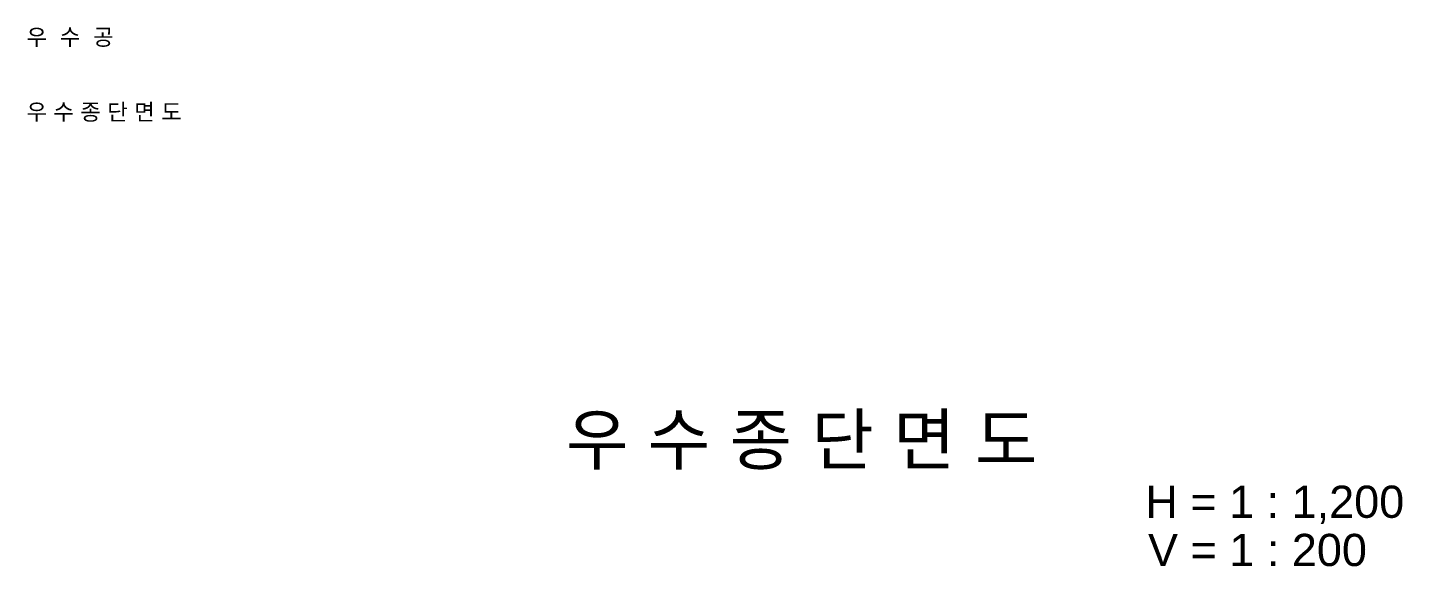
# Model space of a CAD drawing. Header units: millimetres. Extents: x 100 to 12208, y -4543 to 2792.
# Drawn here: x 6599.8 to 6931.4, y 104.5 to 234.5 of the extents above; entities that cross this region are included whole.
import ezdxf
from ezdxf.enums import TextEntityAlignment as Align

# ---------------------------------------------------------------- set-up
doc = ezdxf.new("R2010")
doc.units = ezdxf.units.MM
doc.layers.add('title', color=7, linetype='Continuous')
doc.layers.add('박스', color=7, linetype='Continuous')
doc.styles.get("Standard").update_dxf_attribs({"font": 'arial.ttf'})

msp = doc.modelspace()

# ---------------------------------------------------------------- texts
at = {"layer": 'title', "color": 7, "linetype": 'Continuous'}
msp.add_text('우 수 종 단 면 도', height=12.0071, dxfattribs=at).set_placement((6786.5, 135.08), align=Align.MIDDLE_CENTER)
for s, p in [('H = 1 : 1,200', (6869.37, 120.08)), ('V = 1 : 200', (6870.02, 108.45))]:
    msp.add_text(s, height=7.7693, dxfattribs=at).set_placement(p, align=Align.MIDDLE_LEFT)
at = {"layer": '박스'}
for s, height, p in [('우  수  공', 3.955, (6599.55, 230.21)), ('우 수 종 단 면 도', 3.9553, (6599.55, 212.16))]:
    msp.add_text(s, height=height, dxfattribs=at).set_placement(p)

doc.saveas('drawing.dxf')
